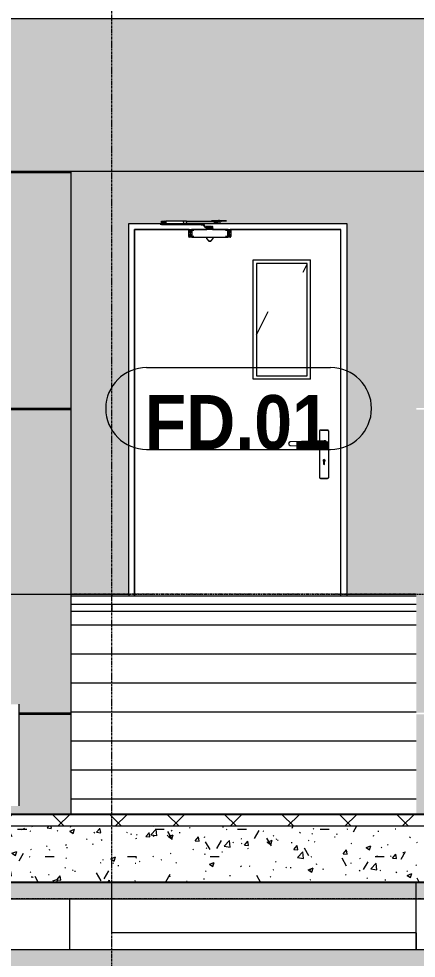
# Model space of a CAD drawing. Header units: millimetres. Extents: x -134153 to 99383, y -5233 to 35400.
# Drawn here: x 3609 to 5959, y 50 to 5600 of the extents above; entities that cross this region are included whole.
import ezdxf

# ---------------------------------------------------------------- set-up
doc = ezdxf.new("R2010")
doc.units = ezdxf.units.MM
for name, pattern in [('Centre', [31.75, 6.35, -4.7625, 15.875, -4.7625]), ('Dash 1_8_', [6.35, 3.175, -3.175]), ('Grid Line', [22.225, 12.7, -3.175, 3.175, -3.175])]:
    doc.linetypes.add(name, pattern=pattern)
for name, color, linetype, lineweight in [('0-2', 250, 'Continuous', 5), ('A-AREA', 32, 'Dash 1_8_', 9), ('A-DETL-GENF-2', 9, 'Continuous', 9), ('A-DETL-THIN', 151, 'Continuous', 9), ('A-DOOR', 31, 'Continuous', 9), ('A-DOOR-FRAM', 31, 'Continuous', 9), ('A-DOOR-IDEN', 31, 'Continuous', 9), ('A-FLOR', 192, 'Continuous', 9), ('A-FLOR-1', 7, 'Continuous', 9), ('A-FLOR-3', 192, 'Continuous', 25), ('A-FLOR-LEVL-2', 51, 'Centre', 9), ('A-FLOR-MCUT', 51, 'Continuous', 9), ('A-FLOR-PATT', 8, 'Continuous', 9), ('A-WALL', 113, 'Continuous', 9), ('A-WALL-PATT-2', 111, 'Continuous', 5), ('L-SITE-WALL-1', 7, 'Continuous', 9), ('S-COLS-1', 7, 'Continuous', 9), ('S-GRID-1', 1, 'Grid Line', 9), ('S-STRS', 31, 'Continuous', 9)]:
    doc.layers.add(name, color=color, linetype=linetype, lineweight=lineweight)
doc.styles.add('Arial_B_2', font='arialbd_0.ttf', dxfattribs={"width": 0.9, "height": 320})

# ---------------------------------------------------------------- blocks, each defined once
blk = doc.blocks.new('NCV_TKTC_KET CAU_rvt-2-TKCS_MẶT ĐỨNG HƯỚNG NAM')
at = {"layer": 'A-FLOR-1'}
blk.add_line((42412.6, 2100), (44452.6, 2100), dxfattribs=at)
at = {"layer": 'L-SITE-WALL-1'}
for p, q in [((42402.6, 400), (42402.6, 100)), ((44452.6, 100), (44452.6, 200))]:
    blk.add_line(p, q, dxfattribs=at)
at = {"layer": 'S-COLS-1'}
for p, q in [((42652.6, 2200), (42652.6, 2190)), ((42652.6, 2140), (42652.6, 2100)), ((42402.6, 400), (42402.6, 100)), ((44452.6, 200), (44452.6, 100))]:
    blk.add_line(p, q, dxfattribs=at)
blk = doc.blocks.new('FD_01 - FD_01-1200x2200mm-V318-TKCS_MẶT ĐỨNG HƯỚNG NAM')
at = {"layer": 'A-DOOR'}
h = blk.add_hatch(dxfattribs=at)
h.set_pattern_fill('FP_30', color=256, style=0, pattern_type=2)
h.set_pattern_definition([(63.435, (84482.24, 111.3), (-0.002, 1625.6), [567.96, -3066.99]), (63.435, (82856.64, 111.3), (-0.002, 1625.6), [567.96, -3066.99]), (63.435, (85260.4, 425.35), (-0.002, 1625.6), [567.96, -3066.99]), (63.435, (83634.8, 425.35), (-0.002, 1625.6), [567.96, -3066.99]), (63.435, (85142.64, 314.5), (-0.002, 1625.6), [567.96, -3066.99]), (63.435, (83517.04, 314.5), (-0.002, 1625.6), [567.96, -3066.99]), (63.435, (85022.6, 949.4), (-0.002, 1625.6), [276.055, -3358.896]), (63.435, (83397, 949.4), (-0.002, 1625.6), [276.055, -3358.896]), (63.435, (84944.06, 851.15), (-0.002, 1625.6), [567.96, -3066.99]), (63.435, (83318.46, 851.15), (-0.002, 1625.6), [567.96, -3066.99]), (63.435, (84957.9, 921.7), (-0.002, 1625.6), [567.96, -3066.99]), (63.435, (83332.3, 921.7), (-0.002, 1625.6), [567.96, -3066.99]), (63.435, (84302.1, 612.2), (-0.002, 1625.6), [567.96, -3066.99]), (63.435, (82676.5, 612.2), (-0.002, 1625.6), [567.96, -3066.99]), (63.435, (84315.9, 695.35), (-0.002, 1625.6), [567.96, -3066.99]), (63.435, (82690.3, 695.35), (-0.002, 1625.6), [567.96, -3066.99]), (63.435, (84319.65, 755.3), (-0.002, 1625.6), [567.96, -3066.99]), (63.435, (82694.05, 755.3), (-0.002, 1625.6), [567.96, -3066.99])])
h.paths.add_polyline_path([(43807.6, 3490), (43807.6, 4155), (43507.6, 4155), (43507.6, 3490)])
for p, q in [((42941.4, 4388), (42941.4, 4382)), ((42945.4, 4404), (42945.4, 4391)), ((42946, 4388), (42946, 4388)), ((42946, 4388), (43181.5, 4388)), ((42946, 4382), (42946, 4388)), ((42947, 4404), (42957.6, 4404)), ((42957.6, 4391), (42947, 4391)), ((42947.9, 4404), (42947.9, 4388)), ((42949.1, 4391), (42949.1, 4388)), ((42957.6, 4404), (42964.7, 4404)), ((42957.6, 4391), (42957.6, 4404)), ((42964.7, 4391), (42957.6, 4391)), ((42957.7, 4388), (42957.7, 4391.2)), ((42958.9, 4388), (42958.9, 4391)), ((42964.7, 4404), (42965.3, 4404)), ((42964.7, 4404), (42971.6, 4404)), ((42965.3, 4391), (42964.7, 4391)), ((42971.6, 4391), (42964.7, 4391)), ((42971.6, 4391), (42971.6, 4404)), ((42971.6, 4403.6), (42971.6, 4391.4)), ((42971.6, 4391.4), (42971.6, 4403.6)), ((43077.1, 4404.5), (42972.4, 4404.5)), ((42972.4, 4390.5), (43077.1, 4390.5)), ((43094.5, 4403.5), (43077.1, 4403.5)), ((43077.1, 4391.5), (43094.5, 4391.5)), ((43280.9, 4402.5), (43094.5, 4402.5)), ((43094.5, 4392.5), (43280.9, 4392.5)), ((43189.9, 4388), (43181.5, 4388)), ((43181.5, 4388), (43181.5, 4382)), ((43189.9, 4388), (43189.9, 4388)), ((43241.4, 4408.5), (43241.9, 4408.5)), ((43241.4, 4405.5), (43241.9, 4405.5)), ((43241.9, 4408.5), (43261.1, 4408.5)), ((43241.9, 4405.5), (43261.1, 4405.5)), ((43261.1, 4408.5), (43261.4, 4408.5)), ((43261.1, 4405.5), (43261.4, 4405.5)), ((43261.5, 4408.5), (43266.7, 4408.5)), ((43261.5, 4405.5), (43266.7, 4405.5)), ((43262.4, 4401.5), (43269.3, 4401.5)), ((43262.4, 4401.5), (43262.4, 4393.5)), ((43269.3, 4393.5), (43262.4, 4393.5)), ((43266.7, 4408.5), (43267.8, 4408.5)), ((43266.7, 4405.5), (43267.8, 4405.5)), ((43267.8, 4408.5), (43284.3, 4408.5)), ((43267.8, 4405.5), (43284.3, 4405.5)), ((43269.3, 4401.5), (43270.5, 4401.5)), ((43270.5, 4393.5), (43269.3, 4393.5)), ((43270.5, 4401.5), (43275.2, 4401.5)), ((43275.2, 4393.5), (43270.5, 4393.5)), ((43272.1, 4401.5), (43270.9, 4401.5)), ((43270.9, 4393.5), (43272.1, 4393.5)), ((43271.4, 4404.5), (43273.4, 4404.5)), ((43273.4, 4404.5), (43271.4, 4404.5)), ((43275.2, 4401.5), (43272.1, 4401.5)), ((43272.1, 4393.5), (43275.2, 4393.5)), ((43275.5, 4404.5), (43273.4, 4404.5)), ((43275.5, 4404.5), (43281.2, 4404.5)), ((43281.2, 4390.5), (43275.5, 4390.5)), ((43276.9, 4398.9), (43276.9, 4400.8)), ((43276.9, 4394.2), (43276.9, 4396)), ((43279.9, 4404.5), (43279.9, 4390.5)), ((43280.4, 4410.3), (43280.4, 4408.5)), ((43281, 4390.5), (43281.7, 4390.5)), ((43281.2, 4404.5), (43292.7, 4404.5)), ((43281.2, 4390.5), (43281.2, 4404.5)), ((43292.7, 4390.5), (43281.2, 4390.5)), ((43281.4, 4405.5), (43281.4, 4404.5)), ((43281.7, 4390.5), (43281.7, 4397.4)), ((43286.4, 4408.5), (43283.9, 4408.5)), ((43283.9, 4408.5), (43286.4, 4408.5)), ((43286.4, 4405.5), (43283.9, 4405.5)), ((43283.9, 4405.5), (43286.4, 4405.5)), ((43286.4, 4405.5), (43283.9, 4405.5)), ((43283.9, 4405.5), (43286.4, 4405.5)), ((43284.3, 4408.5), (43288.6, 4408.5)), ((43284.3, 4408.5), (43288.6, 4408.5)), ((43288.6, 4407.5), (43284.3, 4407.5)), ((43284.3, 4405.5), (43288.6, 4405.5)), ((43284.3, 4405.5), (43288.6, 4405.5)), ((43286.4, 4408.5), (43284.9, 4408.5)), ((43284.9, 4408.5), (43286.4, 4408.5)), ((43286.4, 4410.3), (43286.4, 4410.3)), ((43286.4, 4410.3), (43286.4, 4410.3)), ((43286.4, 4408.5), (43288.9, 4408.5)), ((43288.9, 4408.5), (43286.4, 4408.5)), ((43286.4, 4408.5), (43288, 4408.5)), ((43288, 4408.5), (43286.4, 4408.5)), ((43286.4, 4405.5), (43288.9, 4405.5)), ((43288.9, 4405.5), (43286.4, 4405.5)), ((43286.4, 4405.5), (43288.9, 4405.5)), ((43288.9, 4405.5), (43286.4, 4405.5)), ((43288.6, 4408.5), (43305.1, 4408.5)), ((43288.6, 4405.5), (43305.1, 4405.5)), ((43299.4, 4404.5), (43291.1, 4404.5)), ((43291.3, 4390.5), (43292.9, 4390.5)), ((43291.4, 4404.5), (43291.4, 4405.5)), ((43291.4, 4404.5), (43291.4, 4404.5)), ((43292.7, 4404.5), (43291.7, 4404.5)), ((43292.4, 4408.5), (43292.4, 4410.3)), ((43292.9, 4390.5), (43292.7, 4390.5)), ((43292.9, 4390.5), (43292.9, 4404.5)), ((43299.4, 4404.5), (43301.4, 4404.5)), ((43301.4, 4404.5), (43299.4, 4404.5)), ((43305.1, 4408.5), (43306.2, 4408.5)), ((43305.1, 4405.5), (43306.2, 4405.5)), ((43306.2, 4408.5), (43311.4, 4408.5)), ((43306.2, 4405.5), (43311.4, 4405.5)), ((43311.5, 4408.5), (43311.8, 4408.5)), ((43311.5, 4405.5), (43311.8, 4405.5)), ((43311.8, 4408.5), (43331, 4408.5)), ((43311.8, 4405.5), (43331, 4405.5)), ((43331, 4408.5), (43331.4, 4408.5)), ((43331, 4405.5), (43331.4, 4405.5)), ((42787.6, 4355), (42787.6, 2190)), ((43110.8, 4355), (42787.6, 4355)), ((43181.5, 4382), (42946, 4382)), ((42946, 4382), (42946, 4382)), ((43107.8, 4313), (43107.8, 4352)), ((43110.8, 4355), (43123.1, 4355)), ((43214.9, 4355), (43123.1, 4355)), ((43123.1, 4355), (43125, 4355)), ((43125.5, 4355), (43125.8, 4355)), ((43337.8, 4355), (43125.8, 4355)), ((43125.8, 4355), (43125.8, 4354.7)), ((43125.8, 4354.7), (43125.8, 4346.1)), ((43137.8, 4349), (43125.8, 4349)), ((43125.8, 4346.1), (43125.8, 4344.3)), ((43125.8, 4344.3), (43125.8, 4320.7)), ((43181.5, 4382), (43189.9, 4382)), ((43194.8, 4379.4), (43200.6, 4371.1)), ((43205.5, 4374.6), (43199.7, 4382.9)), ((43240.8, 4372), (43210.4, 4372)), ((43210.4, 4366), (43240.8, 4366)), ((43212.3, 4362), (43212.3, 4355)), ((43212.9, 4362), (43212.3, 4362)), ((43212.3, 4362), (43250.7, 4362)), ((43250.7, 4355), (43212.3, 4355)), ((43212.3, 4355), (43212.9, 4355)), ((43214.9, 4362), (43212.9, 4362)), ((43212.9, 4355), (43214.9, 4355)), ((43221.8, 4374), (43224.5, 4374)), ((43221.8, 4374), (43221.8, 4372)), ((43221.8, 4366), (43221.8, 4364)), ((43223.1, 4364), (43221.8, 4364)), ((43222.8, 4364), (43222.8, 4362)), ((43223.1, 4364), (43222.8, 4364)), ((43222.8, 4364), (43223.1, 4364)), ((43229.5, 4364), (43223.1, 4364)), ((43223.1, 4364), (43225.5, 4364)), ((43224.5, 4364), (43223.1, 4364)), ((43224.5, 4374), (43234.5, 4374)), ((43224.5, 4372), (43224.5, 4374)), ((43224.5, 4364), (43224.5, 4366)), ((43229.5, 4364), (43224.5, 4364)), ((43225.5, 4364), (43234.2, 4364)), ((43238.2, 4364), (43229.5, 4364)), ((43234.5, 4364), (43229.5, 4364)), ((43234.2, 4364), (43238.2, 4364)), ((43234.5, 4374), (43241.9, 4374)), ((43234.5, 4372), (43234.5, 4374)), ((43234.5, 4364), (43234.5, 4366)), ((43238.2, 4364), (43234.5, 4364)), ((43241.9, 4364), (43238.2, 4364)), ((43240.5, 4364), (43239.6, 4364)), ((43239.6, 4364), (43240.5, 4364)), ((43240.5, 4364), (43240.8, 4364)), ((43240.8, 4364), (43240.5, 4364)), ((43240.8, 4366), (43240.8, 4372)), ((43240.8, 4372), (43249.3, 4372)), ((43249.3, 4366), (43240.8, 4366)), ((43240.8, 4362), (43240.8, 4364)), ((43241.9, 4372), (43241.9, 4374)), ((43241.9, 4364), (43241.9, 4366)), ((43249.3, 4372), (43247.1, 4372)), ((43247.1, 4366), (43249.3, 4366)), ((43251.4, 4362), (43248.8, 4362)), ((43340.6, 4355), (43248.8, 4355)), ((43248.8, 4355), (43251.4, 4355)), ((43249.3, 4366), (43249.3, 4372)), ((43250.7, 4362), (43251.4, 4362)), ((43251.4, 4355), (43250.7, 4355)), ((43251.4, 4355), (43251.4, 4362)), ((43337.8, 4349), (43325.8, 4349)), ((43337.8, 4355), (43338.2, 4355)), ((43337.8, 4354.7), (43337.8, 4355)), ((43337.8, 4346.1), (43337.8, 4354.7)), ((43337.8, 4344.3), (43337.8, 4346.1)), ((43337.8, 4320.7), (43337.8, 4344.3)), ((43338.6, 4355), (43340.6, 4355)), ((43340.6, 4355), (43352.8, 4355)), ((44007.6, 4355), (43352.8, 4355)), ((43355.8, 4352), (43355.8, 4313)), ((44007.6, 2190), (44007.6, 4355)), ((43123.1, 4310), (43110.8, 4310)), ((43125, 4310), (43123.1, 4310)), ((43125.8, 4310), (43125.5, 4310)), ((43125.8, 4320.7), (43125.8, 4318.9)), ((43125.8, 4318.9), (43125.8, 4310.3)), ((43125.8, 4316), (43137.8, 4316)), ((43125.8, 4310.3), (43125.8, 4310)), ((43125.8, 4310), (43337.8, 4310)), ((43212.3, 4310), (43212.3, 4302.4)), ((43212.6, 4301.7), (43225.6, 4286.3)), ((43213, 4310), (43231.8, 4310)), ((43231.8, 4310), (43250.7, 4310)), ((43231.8, 4286), (43231.8, 4286)), ((43231.8, 4286), (43231.8, 4286)), ((43238.1, 4286.3), (43251.1, 4301.7)), ((43251.3, 4302.4), (43251.3, 4310)), ((43325.8, 4316), (43337.8, 4316)), ((43337.8, 4318.9), (43337.8, 4320.7)), ((43337.8, 4310.3), (43337.8, 4318.9)), ((43337.8, 4310), (43337.8, 4310.3)), ((43338.2, 4310), (43337.8, 4310)), ((43340.6, 4310), (43338.6, 4310)), ((43352.8, 4310), (43340.6, 4310)), ((43487.6, 3470), (43487.6, 4175)), ((43487.6, 4175), (43827.6, 4175)), ((43827.6, 3470), (43827.6, 4175)), ((43507.6, 4155), (43507.6, 3490)), ((43807.6, 4155), (43507.6, 4155)), ((43807.6, 3490), (43807.6, 4155)), ((43827.6, 3470), (43487.6, 3470)), ((43507.6, 3490), (43807.6, 3490)), ((43927.6, 3170), (43887.6, 3170)), ((43887.6, 3170), (43927.6, 3170)), ((43880.1, 3162.5), (43880.1, 3106.5)), ((43935.1, 2892.5), (43935.1, 3162.5)), ((43907.6, 3107.5), (43707.3, 3100)), ((43707.3, 3080), (43907.6, 3072.5)), ((43880.1, 3073.5), (43880.1, 2892.5)), ((43904.1, 2985.1), (43904.1, 2971.2)), ((43906.9, 2987), (43906.9, 2993)), ((43908.3, 2993), (43908.3, 2987)), ((43911.1, 2971.2), (43911.1, 2985.1)), ((43887.7, 2885), (43927.6, 2885)), ((43927.6, 2885), (43887.7, 2885))]:
    blk.add_line(p, q, dxfattribs=at)
at = {"layer": 'A-DOOR', "flags": 128}
for points in [[(43259.1, 4397.5), (43259.2, 4398.3), (43259.5, 4399), (43260, 4399.7), (43260.6, 4400.4), (43261.4, 4401), (43262.4, 4401.5)], [(43262.4, 4393.5), (43261.4, 4394), (43260.6, 4394.6), (43260, 4395.3), (43259.5, 4396), (43259.2, 4396.7), (43259.1, 4397.5)], [(43262.3, 4399.7), (43262, 4399), (43261.8, 4398.3), (43261.7, 4397.5)], [(43261.7, 4397.5), (43261.8, 4396.7), (43262, 4396), (43262.3, 4395.3)], [(43110.8, 4355), (43110.2, 4354.9), (43109.5, 4354.7), (43109, 4354.3), (43108.5, 4353.9), (43108.1, 4353.3), (43107.9, 4352.7), (43107.8, 4352)], [(43355.8, 4352), (43355.8, 4352.7), (43355.5, 4353.3), (43355.2, 4353.9), (43354.7, 4354.3), (43354.1, 4354.7), (43353.5, 4354.9), (43352.8, 4355)], [(43107.8, 4313), (43107.9, 4312.3), (43108.1, 4311.7), (43108.5, 4311.1), (43109, 4310.7), (43109.5, 4310.3), (43110.2, 4310.1), (43110.8, 4310)], [(43212.6, 4301.7), (43212.6, 4301.7), (43212.5, 4301.8), (43212.5, 4301.8), (43212.5, 4301.8), (43212.5, 4301.9), (43212.4, 4301.9), (43212.4, 4302), (43212.4, 4302), (43212.4, 4302), (43212.4, 4302.1), (43212.4, 4302.1), (43212.4, 4302.2), (43212.3, 4302.2), (43212.3, 4302.3), (43212.3, 4302.3), (43212.3, 4302.3), (43212.3, 4302.4), (43212.3, 4302.4)], [(43226.3, 4286), (43226.2, 4286), (43226.2, 4286), (43226.1, 4286), (43226.1, 4286), (43226.1, 4286), (43226, 4286), (43226, 4286), (43226, 4286), (43225.9, 4286.1), (43225.9, 4286.1), (43225.9, 4286.1), (43225.8, 4286.1), (43225.8, 4286.1), (43225.8, 4286.1), (43225.7, 4286.2), (43225.7, 4286.2), (43225.7, 4286.2), (43225.6, 4286.2), (43225.6, 4286.3), (43225.6, 4286.3), (43225.6, 4286.3), (43225.6, 4286.3)], [(43231.8, 4286), (43231.6, 4286), (43231.4, 4286), (43231.2, 4286), (43230.9, 4286), (43230.7, 4286), (43230.5, 4286), (43230.3, 4286), (43230.1, 4286), (43229.9, 4286), (43229.7, 4286), (43229.5, 4286), (43229.3, 4286), (43229.1, 4286), (43228.9, 4286), (43228.7, 4286), (43228.5, 4286), (43228.3, 4286), (43228.2, 4286), (43228, 4286), (43227.8, 4286), (43227.7, 4286), (43227.5, 4286), (43227.4, 4286), (43227.3, 4286), (43227.1, 4286), (43227, 4286), (43226.9, 4286), (43226.8, 4286), (43226.7, 4286), (43226.6, 4286), (43226.6, 4286), (43226.5, 4286), (43226.4, 4286), (43226.4, 4286), (43226.3, 4286), (43226.3, 4286), (43226.3, 4286), (43226.3, 4286), (43226.3, 4286)], [(43226.3, 4286), (43226.3, 4286), (43226.3, 4286), (43226.3, 4286), (43226.3, 4286), (43226.4, 4286), (43226.4, 4286), (43226.5, 4286), (43226.5, 4286), (43226.6, 4286), (43226.7, 4286), (43226.8, 4286), (43226.9, 4286), (43227, 4286), (43227.1, 4286), (43227.2, 4286), (43227.4, 4286), (43227.5, 4286), (43227.6, 4286), (43227.8, 4286), (43227.9, 4286), (43228.1, 4286), (43228.3, 4286), (43228.4, 4286), (43228.6, 4286), (43228.8, 4286), (43229, 4286), (43229.2, 4286), (43229.4, 4286), (43229.6, 4286), (43229.8, 4286), (43230, 4286), (43230.2, 4286), (43230.4, 4286), (43230.7, 4286), (43230.9, 4286), (43231.1, 4286), (43231.3, 4286), (43231.5, 4286), (43231.8, 4286), (43231.8, 4286)], [(43231.8, 4286), (43232, 4286), (43232.3, 4286), (43232.5, 4286), (43232.7, 4286), (43232.9, 4286), (43233.2, 4286), (43233.4, 4286), (43233.6, 4286), (43233.8, 4286), (43234, 4286), (43234.2, 4286), (43234.4, 4286), (43234.6, 4286), (43234.8, 4286), (43235, 4286), (43235.2, 4286), (43235.3, 4286), (43235.5, 4286), (43235.7, 4286), (43235.8, 4286), (43236, 4286), (43236.1, 4286), (43236.3, 4286), (43236.4, 4286), (43236.5, 4286), (43236.6, 4286), (43236.7, 4286), (43236.8, 4286), (43236.9, 4286), (43237, 4286), (43237.1, 4286), (43237.2, 4286), (43237.2, 4286), (43237.3, 4286), (43237.3, 4286), (43237.4, 4286), (43237.4, 4286), (43237.4, 4286), (43237.4, 4286)], [(43237.4, 4286), (43237.4, 4286), (43237.4, 4286), (43237.4, 4286), (43237.3, 4286), (43237.3, 4286), (43237.2, 4286), (43237.2, 4286), (43237.1, 4286), (43237, 4286), (43237, 4286), (43236.9, 4286), (43236.8, 4286), (43236.7, 4286), (43236.5, 4286), (43236.4, 4286), (43236.3, 4286), (43236.2, 4286), (43236, 4286), (43235.9, 4286), (43235.7, 4286), (43235.5, 4286), (43235.4, 4286), (43235.2, 4286), (43235, 4286), (43234.8, 4286), (43234.6, 4286), (43234.5, 4286), (43234.3, 4286), (43234.1, 4286), (43233.8, 4286), (43233.6, 4286), (43233.4, 4286), (43233.2, 4286), (43233, 4286), (43232.8, 4286), (43232.6, 4286), (43232.3, 4286), (43232.1, 4286), (43231.9, 4286), (43231.8, 4286)], [(43238.1, 4286.3), (43238.1, 4286.3), (43238.1, 4286.3), (43238, 4286.2), (43238, 4286.2), (43238, 4286.2), (43237.9, 4286.2), (43237.9, 4286.2), (43237.9, 4286.1), (43237.8, 4286.1), (43237.8, 4286.1), (43237.8, 4286.1), (43237.7, 4286.1), (43237.7, 4286.1), (43237.7, 4286), (43237.6, 4286), (43237.6, 4286), (43237.6, 4286), (43237.5, 4286), (43237.5, 4286), (43237.5, 4286), (43237.4, 4286), (43237.4, 4286)], [(43251.3, 4302.4), (43251.3, 4302.4), (43251.3, 4302.3), (43251.3, 4302.3), (43251.3, 4302.2), (43251.3, 4302.2), (43251.3, 4302.1), (43251.3, 4302.1), (43251.3, 4302.1), (43251.3, 4302), (43251.2, 4302), (43251.2, 4301.9), (43251.2, 4301.9), (43251.2, 4301.9), (43251.2, 4301.8), (43251.1, 4301.8), (43251.1, 4301.7), (43251.1, 4301.7), (43251.1, 4301.7)], [(43352.8, 4310), (43353.5, 4310.1), (43354.1, 4310.3), (43354.7, 4310.7), (43355.2, 4311.1), (43355.5, 4311.7), (43355.8, 4312.3), (43355.8, 4313)], [(43887.6, 3170), (43887.3, 3170), (43887, 3170), (43886.7, 3169.9), (43886.4, 3169.9), (43886.1, 3169.9), (43885.9, 3169.8), (43885.6, 3169.7), (43885.3, 3169.6), (43885, 3169.5), (43884.7, 3169.4), (43884.4, 3169.3), (43884.2, 3169.2), (43883.9, 3169), (43883.7, 3168.9), (43883.4, 3168.7), (43883.2, 3168.5), (43882.9, 3168.3), (43882.7, 3168.1), (43882.5, 3167.9), (43882.3, 3167.7), (43882.1, 3167.5), (43881.9, 3167.3), (43881.7, 3167), (43881.5, 3166.8), (43881.3, 3166.6), (43881.2, 3166.3), (43881, 3166), (43880.9, 3165.8), (43880.8, 3165.5), (43880.6, 3165.2), (43880.5, 3164.9), (43880.5, 3164.7), (43880.4, 3164.4), (43880.3, 3164.1), (43880.2, 3163.8), (43880.2, 3163.5), (43880.2, 3163.2), (43880.1, 3162.9), (43880.1, 3162.6), (43880.1, 3162.5)], [(43935.1, 3162.5), (43935.1, 3162.8), (43935.1, 3163.1), (43935.1, 3163.4), (43935, 3163.7), (43935, 3164), (43934.9, 3164.3), (43934.8, 3164.6), (43934.8, 3164.9), (43934.7, 3165.1), (43934.5, 3165.4), (43934.4, 3165.7), (43934.3, 3166), (43934.1, 3166.2), (43934, 3166.5), (43933.8, 3166.7), (43933.7, 3167), (43933.5, 3167.2), (43933.3, 3167.4), (43933.1, 3167.7), (43932.9, 3167.9), (43932.6, 3168.1), (43932.4, 3168.3), (43932.2, 3168.5), (43931.9, 3168.6), (43931.7, 3168.8), (43931.4, 3169), (43931.2, 3169.1), (43930.9, 3169.3), (43930.6, 3169.4), (43930.4, 3169.5), (43930.1, 3169.6), (43929.8, 3169.7), (43929.5, 3169.8), (43929.2, 3169.8), (43928.9, 3169.9), (43928.6, 3169.9), (43928.3, 3170), (43928, 3170), (43927.7, 3170), (43927.6, 3170)], [(43880.1, 2892.5), (43880.1, 2892.2), (43880.2, 2891.9), (43880.2, 2891.6), (43880.2, 2891.3), (43880.3, 2891), (43880.4, 2890.7), (43880.4, 2890.4), (43880.5, 2890.2), (43880.6, 2889.9), (43880.7, 2889.6), (43880.9, 2889.3), (43881, 2889), (43881.1, 2888.8), (43881.3, 2888.5), (43881.4, 2888.3), (43881.6, 2888), (43881.8, 2887.8), (43882, 2887.6), (43882.2, 2887.3), (43882.4, 2887.1), (43882.6, 2886.9), (43882.9, 2886.7), (43883.1, 2886.5), (43883.3, 2886.4), (43883.6, 2886.2), (43883.8, 2886), (43884.1, 2885.9), (43884.4, 2885.8), (43884.7, 2885.6), (43884.9, 2885.5), (43885.2, 2885.4), (43885.5, 2885.3), (43885.8, 2885.2), (43886.1, 2885.2), (43886.4, 2885.1), (43886.7, 2885.1), (43887, 2885), (43887.3, 2885), (43887.6, 2885), (43887.7, 2885)], [(43927.6, 2885), (43927.9, 2885), (43928.2, 2885), (43928.5, 2885.1), (43928.8, 2885.1), (43929.1, 2885.1), (43929.4, 2885.2), (43929.7, 2885.3), (43930, 2885.4), (43930.3, 2885.5), (43930.6, 2885.6), (43930.8, 2885.7), (43931.1, 2885.8), (43931.4, 2886), (43931.6, 2886.1), (43931.9, 2886.3), (43932.1, 2886.5), (43932.4, 2886.7), (43932.6, 2886.9), (43932.8, 2887.1), (43933, 2887.3), (43933.2, 2887.5), (43933.4, 2887.7), (43933.6, 2888), (43933.8, 2888.2), (43933.9, 2888.4), (43934.1, 2888.7), (43934.3, 2889), (43934.4, 2889.2), (43934.5, 2889.5), (43934.6, 2889.8), (43934.7, 2890.1), (43934.8, 2890.3), (43934.9, 2890.6), (43935, 2890.9), (43935, 2891.2), (43935.1, 2891.5), (43935.1, 2891.8), (43935.1, 2892.1), (43935.1, 2892.4), (43935.1, 2892.5)]]:
    blk.add_lwpolyline(points, dxfattribs=at)
at = {"layer": 'A-DOOR'}
for centre, radius, start, end in [((43116.8, 4342), 3.5, 0, 180), ((43116.8, 4342), 3.5, 180, 0), ((43346.8, 4342), 3.5, 0, 180), ((43346.8, 4342), 3.5, 180, 0), ((43116.8, 4323), 3.5, 0, 180), ((43116.8, 4323), 3.5, 180, 0), ((43346.8, 4323), 3.5, 0, 180), ((43346.8, 4323), 3.5, 180, 0), ((43887.6, 3162.5), 7.5, 150, 180), ((43887.6, 3162.5), 7.5, 90, 120), ((43927.6, 3162.5), 7.5, 60, 90), ((43927.6, 3162.5), 7.5, 0, 30), ((43707.6, 3090), 10, 92.1456, 180), ((43707.6, 3090), 10, 180, 267.8544), ((43907.6, 3090), 17.5, 0, 90), ((43907.6, 3090), 17.5, 270, 0), ((43907.6, 2990), 6, 305.6853, 234.3147), ((43907.6, 2971.2), 3.5, 180, 0), ((43907.6, 2993), 0.7, 0, 180), ((43907.6, 2993), 0.7, 0, 180), ((43907.6, 2987), 0.7, 180, 0), ((43907.6, 2987), 0.7, 180, 0), ((43887.7, 2892.5), 7.52, 180, 210), ((43887.7, 2892.5), 7.52, 240, 270), ((43927.6, 2892.5), 7.5, 270, 300), ((43927.6, 2892.5), 7.5, 330, 0)]:
    blk.add_arc(centre, radius, start, end, dxfattribs=at)
for centre, major_axis, ratio, start_param, end_param in [((42963.5, 4397.5), (0, 2.5), 0.965835, 4.712389, 7.853982), ((42963.5, 4397.5), (0, 2.5), 0.965835, 1.570796, 4.712389), ((42964, 4397.5), (0, 2.5), 0.965835, 0.523599, 1.570796), ((42964, 4397.5), (0, 2.5), 0.965835, 1.570796, 2.617994), ((42964.1, 4397.5), (0, 2.5), 0.965835, 0.523599, 1.570796), ((42964.1, 4397.5), (0, 2.5), 0.965835, 1.570796, 2.617994), ((42965.9, 4397.5), (0, 2.5), 0.965835, 5.497787, 7.853982), ((42965.8, 4397.5), (0, 2.5), 0.965835, 5.497787, 7.853982), ((42964, 4397.5), (0, 2.5), 0.965835, 4.712389, 6.544985), ((42964.1, 4397.5), (0, 2.5), 0.965835, 4.712389, 6.544985), ((42965.9, 4397.5), (0, 2.5), 0.965835, 1.570796, 3.926991), ((42964, 4397.5), (0, 2.5), 0.965835, 2.879793, 4.712389), ((42965.8, 4397.5), (0, 2.5), 0.965835, 1.570796, 3.926991), ((42964.1, 4397.5), (0, 2.5), 0.965835, 2.879793, 4.712389), ((42966.4, 4397.5), (0, 2.5), 0.965835, 0.523599, 1.570796), ((42966.4, 4397.5), (0, 2.5), 0.965835, 1.570796, 2.617994), ((42962.9, 4397.5), (0, 6.79), 0.965835, 4.712389, 5.992125), ((42962.9, 4397.5), (0, 6.79), 0.965835, 3.432653, 4.712389), ((42963.4, 4397.5), (0, 6.79), 0.965835, 4.712389, 5.992125), ((42963.4, 4397.5), (0, 6.79), 0.965835, 3.432653, 4.712389), ((42966.4, 4397.5), (0, 2.5), 0.965835, 5.759587, 6.544985), ((42966.4, 4397.5), (0, 2.5), 0.965835, 2.879793, 3.665191), ((42972.4, 4397.5), (0, 7), 0.259156, 0, 0.50718), ((42972.4, 4397.5), (0, 7), 0.259156, 2.634413, 3.141593), ((43077.1, 4397.5), (0, 7), 0.259156, 5.497787, 7.853982), ((43077.1, 4397.5), (0, 7), 0.259156, 1.570796, 3.926991), ((43077.1, 4397.5), (0, 6), 0.259156, 5.759587, 7.853982), ((43077.1, 4397.5), (0, 6), 0.259156, 1.570796, 3.665191), ((43094.5, 4397.5), (0, 6), 0.259156, 5.759587, 7.853982), ((43094.5, 4397.5), (0, 6), 0.259156, 1.570796, 3.665191), ((43094.5, 4397.5), (0, 5), 0.259156, 0, 1.570796), ((43094.5, 4397.5), (0, 5), 0.259156, 1.570796, 3.141593), ((43189.9, 4376), (0, 12), 1, 5.323254, 6.283185), ((43275.5, 4397.5), (0, 7), 0.965835, 0, 1.570796), ((43275.5, 4397.5), (0, 7), 0.965835, 1.570796, 3.141593), ((43276.1, 4397.5), (0, 7), 0.965835, 0.261799, 1.570796), ((43276.1, 4397.5), (0, 7), 0.965835, 1.570796, 2.879793), ((43273.3, 4397.5), (0, 2.5), 0.965835, 4.712389, 7.853982), ((43273.3, 4397.5), (0, 2.5), 0.965835, 1.570796, 4.712389), ((43277.6, 4397.5), (0, 7), 0.965835, 0.523599, 1.308997), ((43277.6, 4397.5), (0, 7), 0.965835, 1.832596, 2.617994), ((43278.1, 4397.5), (0, 7), 0.965835, 0.523599, 1.570796), ((43273.8, 4397.5), (0, 2.5), 0.965835, 5.759587, 7.853982), ((43273.8, 4397.5), (0, 2.5), 0.965835, 5.759587, 7.853982), ((43278.1, 4397.5), (0, 7), 0.965835, 1.570796, 2.617994), ((43273.8, 4397.5), (0, 2.5), 0.965835, 1.570796, 3.665191), ((43273.8, 4397.5), (0, 2.5), 0.965835, 1.570796, 3.665191), ((43275.4, 4397.5), (0, 2.5), 0.965835, 0.261799, 1.570796), ((43275.4, 4397.5), (0, 2.5), 0.965835, 0.261799, 1.570796), ((43275.4, 4397.5), (0, 2.5), 0.965835, 1.570796, 2.879793), ((43275.4, 4397.5), (0, 2.5), 0.965835, 1.570796, 2.879793), ((43275.9, 4397.5), (0, 2.5), 0.965835, 0.523599, 1.570796), ((43275.9, 4397.5), (0, 2.5), 0.965835, 1.570796, 2.617994), ((43273.8, 4397.5), (0, 2.5), 0.965835, 5.235988, 5.497787), ((43273.8, 4397.5), (0, 2.5), 0.965835, 5.235988, 5.497787), ((43273.8, 4397.5), (0, 2.5), 0.965835, 3.926991, 4.18879), ((43273.8, 4397.5), (0, 2.5), 0.965835, 3.926991, 4.18879), ((43275.4, 4397.5), (0, 2.5), 0.965835, 5.759587, 6.021386), ((43275.4, 4397.5), (0, 2.5), 0.965835, 5.759587, 6.021386), ((43275.4, 4397.5), (0, 2.5), 0.965835, 3.403392, 3.665191), ((43275.4, 4397.5), (0, 2.5), 0.965835, 3.403392, 3.665191), ((43277.7, 4397.5), (0, 5), 0.259156, 1.110588, 1.340692), ((43277.7, 4397.5), (0, 5), 0.259156, 1.8009, 2.031004), ((43275.9, 4397.5), (0, 2.5), 0.965835, 5.759587, 6.021386), ((43275.9, 4397.5), (0, 2.5), 0.965835, 3.403392, 3.665191), ((43280.9, 4397.5), (0, 5), 0.259156, 3.403392, 3.926991), ((43189.9, 4376), (0, 6), 1, 5.323254, 6.283185), ((43210.4, 4378), (0, 12), 1, 2.181662, 3.141593), ((43210.4, 4378), (0, 6), 1, 2.181662, 3.141593)]:
    blk.add_ellipse(centre, major_axis=major_axis, ratio=ratio, start_param=start_param, end_param=end_param, dxfattribs=at)
for points, knots in [([(42971.6, 4403.6), (42971.6, 4403.5), (42971.6, 4403.2), (42971.6, 4402.8), (42971.7, 4402.5), (42971.8, 4402.3), (42971.8, 4402), (42971.9, 4401.8), (42971.9, 4401.7), (42972, 4401.5), (42972, 4401.3), (42972.1, 4401.1), (42972.2, 4400.8), (42972.2, 4400.6), (42972.3, 4400.4), (42972.3, 4400.3), (42972.4, 4400), (42972.4, 4399.8), (42972.5, 4399.4), (42972.6, 4399), (42972.6, 4398.7), (42972.6, 4398.2), (42972.7, 4397.8), (42972.7, 4397.5)], [0, 0, 0, 0, 0.1, 0.2, 0.25, 0.3, 0.35, 0.375, 0.4, 0.425, 0.45, 0.5, 0.55, 0.575, 0.6, 0.625, 0.65, 0.7, 0.75, 0.8, 0.85, 0.9, 1, 1, 1, 1]), ([(42972.7, 4397.5), (42972.7, 4397.2), (42972.6, 4396.8), (42972.6, 4396.3), (42972.6, 4396), (42972.5, 4395.6), (42972.4, 4395.2), (42972.4, 4395), (42972.3, 4394.7), (42972.3, 4394.6), (42972.2, 4394.4), (42972.2, 4394.2), (42972.1, 4393.9), (42972, 4393.7), (42972, 4393.5), (42971.9, 4393.3), (42971.9, 4393.2), (42971.8, 4393), (42971.8, 4392.7), (42971.7, 4392.5), (42971.6, 4392.2), (42971.6, 4391.8), (42971.6, 4391.5), (42971.6, 4391.4)], [0, 0, 0, 0, 0.1, 0.15, 0.2, 0.25, 0.3, 0.35, 0.375, 0.4, 0.425, 0.45, 0.5, 0.55, 0.575, 0.6, 0.625, 0.65, 0.7, 0.75, 0.8, 0.9, 1, 1, 1, 1]), ([(43110.5, 4342), (43110.5, 4343.2), (43111, 4345), (43112.5, 4346.9), (43113.9, 4347.9), (43115.6, 4348.5), (43117.4, 4348.7), (43119.2, 4348.4), (43120.8, 4347.6), (43122.2, 4346.4), (43122.8, 4345.4), (43123.1, 4344.9)], [0, 0, 0, 0, 0.2, 0.3, 0.4, 0.5, 0.6, 0.7, 0.8, 0.9, 1, 1, 1, 1]), ([(43123.1, 4339.1), (43122.6, 4338), (43121.4, 4336.7), (43119.2, 4335.6), (43117.4, 4335.3), (43115.6, 4335.5), (43113.9, 4336.1), (43112.5, 4337.1), (43111.3, 4338.5), (43110.6, 4340.2), (43110.5, 4341.4), (43110.5, 4342)], [0, 0, 0, 0, 0.2, 0.3, 0.4, 0.5, 0.6, 0.7, 0.8, 0.9, 1, 1, 1, 1]), ([(43110.5, 4323), (43110.5, 4324.2), (43111, 4326), (43112.5, 4327.9), (43113.9, 4328.9), (43115.6, 4329.5), (43117.4, 4329.7), (43119.2, 4329.4), (43120.8, 4328.6), (43122.2, 4327.4), (43122.8, 4326.4), (43123.1, 4325.9)], [0, 0, 0, 0, 0.2, 0.3, 0.4, 0.5, 0.6, 0.7, 0.8, 0.9, 1, 1, 1, 1]), ([(43340.6, 4344.9), (43341.1, 4346), (43342.3, 4347.3), (43344.5, 4348.4), (43346.2, 4348.7), (43348, 4348.5), (43349.7, 4347.9), (43351.2, 4346.9), (43352.3, 4345.5), (43353, 4343.8), (43353.2, 4342.6), (43353.2, 4342)], [0, 0, 0, 0, 0.2, 0.3, 0.4, 0.5, 0.6, 0.7, 0.8, 0.9, 1, 1, 1, 1]), ([(43353.2, 4342), (43353.2, 4340.8), (43352.7, 4339), (43351.2, 4337.1), (43349.7, 4336.1), (43348, 4335.5), (43346.2, 4335.3), (43344.5, 4335.6), (43342.8, 4336.4), (43341.5, 4337.6), (43340.8, 4338.6), (43340.6, 4339.1)], [0, 0, 0, 0, 0.2, 0.3, 0.4, 0.5, 0.6, 0.7, 0.8, 0.9, 1, 1, 1, 1]), ([(43340.6, 4325.9), (43341.1, 4327), (43342.3, 4328.3), (43344.5, 4329.4), (43346.2, 4329.7), (43348, 4329.5), (43349.7, 4328.9), (43351.2, 4327.9), (43352.3, 4326.5), (43353, 4324.8), (43353.2, 4323.6), (43353.2, 4323)], [0, 0, 0, 0, 0.2, 0.3, 0.4, 0.5, 0.6, 0.7, 0.8, 0.9, 1, 1, 1, 1]), ([(43123.1, 4320.1), (43122.6, 4319), (43121.4, 4317.7), (43119.2, 4316.6), (43117.4, 4316.3), (43115.6, 4316.5), (43113.9, 4317.1), (43112.5, 4318.1), (43111.3, 4319.5), (43110.6, 4321.2), (43110.5, 4322.4), (43110.5, 4323)], [0, 0, 0, 0, 0.2, 0.3, 0.4, 0.5, 0.6, 0.7, 0.8, 0.9, 1, 1, 1, 1]), ([(43353.2, 4323), (43353.2, 4321.8), (43352.7, 4320), (43351.2, 4318.1), (43349.7, 4317.1), (43348, 4316.5), (43346.2, 4316.3), (43344.5, 4316.6), (43342.8, 4317.4), (43341.5, 4318.6), (43340.8, 4319.6), (43340.6, 4320.1)], [0, 0, 0, 0, 0.2, 0.3, 0.4, 0.5, 0.6, 0.7, 0.8, 0.9, 1, 1, 1, 1])]:
    blk.add_open_spline(points, degree=3, knots=knots, dxfattribs=at)
for points in [[(43123.1, 4344.9), (43123.3, 4344.4), (43123.7, 4343.5), (43123.8, 4342.5), (43123.8, 4342)], [(43123.8, 4342), (43123.8, 4341.5), (43123.7, 4340.5), (43123.3, 4339.6), (43123.1, 4339.1)], [(43339.9, 4342), (43339.9, 4342.5), (43340, 4343.5), (43340.3, 4344.4), (43340.6, 4344.9)], [(43340.6, 4339.1), (43340.3, 4339.6), (43340, 4340.5), (43339.9, 4341.5), (43339.9, 4342)], [(43123.1, 4325.9), (43123.3, 4325.4), (43123.7, 4324.5), (43123.8, 4323.5), (43123.8, 4323)], [(43123.8, 4323), (43123.8, 4322.5), (43123.7, 4321.5), (43123.3, 4320.6), (43123.1, 4320.1)], [(43339.9, 4323), (43339.9, 4323.5), (43340, 4324.5), (43340.3, 4325.4), (43340.6, 4325.9)], [(43340.6, 4320.1), (43340.3, 4320.6), (43340, 4321.5), (43339.9, 4322.5), (43339.9, 4323)]]:
    blk.add_open_spline(points, degree=3, dxfattribs=at)
at = {"layer": 'A-DOOR-FRAM'}
for p, q in [((42787.6, 2190), (42787.6, 4355)), ((42787.6, 4355), (43110.8, 4355)), ((43123.1, 4355), (43214.9, 4355)), ((43248.8, 4355), (43340.6, 4355)), ((43352.8, 4355), (44007.6, 4355)), ((44007.6, 2190), (44007.6, 4355)), ((42752.6, 2200), (42752.6, 2190)), ((44042.6, 2200), (44042.6, 2190))]:
    blk.add_line(p, q, dxfattribs=at)
blk = doc.blocks.new('STN_Door Tag - STN_Door Tag-1788670-TKCS_MẶT ĐỨNG HƯỚNG NAM')
at = {"layer": 'A-DOOR-IDEN'}
for p, q in [((50538.4, 10689.1), (51626.5, 10689.1)), ((50538.4, 10206.1), (51626.5, 10206.1))]:
    blk.add_line(p, q, dxfattribs=at)
for centre, start, end in [((50538.4, 10447.6), 90, 270), ((51626.5, 10447.6), 270, 90)]:
    blk.add_arc(centre, 241.5, start, end, dxfattribs=at)

msp = doc.modelspace()

# ---------------------------------------------------------------- hatches: boundary and pattern name
at = {"layer": 'A-DETL-GENF-2'}
h = msp.add_hatch(dxfattribs=at)
h.set_pattern_fill('FP_61', color=256, style=0, pattern_type=2)
h.set_pattern_definition([(0, (44078.9, 0), (774.192, 774.192), [774.192, -774.192]), (0, (44078.9, 290.3), (774.192, 774.192), [774.192, -774.192]), (0, (44078.9, 580.64), (774.192, 774.192), [774.192, -774.192]), (90, (44175.7, 677.4), (-774.192, 774.192), [774.192, -774.192]), (90, (44466, 677.4), (-774.192, 774.192), [774.192, -774.192]), (90, (44756.3, 677.4), (-774.192, 774.192), [774.192, -774.192])])
h.paths.add_polyline_path([(-8674.5, -1216.2), (92867, -1216.2), (92867, 100), (-8674.5, 100), (-8674.5, -664.1)])
at = {"layer": 'A-FLOR-PATT'}
h = msp.add_hatch(dxfattribs=at)
h.set_pattern_fill('FP_33', color=256, style=0, pattern_type=2)
h.set_pattern_definition([(45, (44078.9, 0), (-169.7056, 169.7056), []), (135, (44078.9, 0), (-169.7056, -169.7056), [])])
h.paths.add_polyline_path([(3158.9, 830), (6308.9, 830), (6308.9, 900), (3158.9, 900)])
h = msp.add_hatch(dxfattribs=at)
h.set_pattern_fill('FP_34', color=256, style=0, pattern_type=2)
h.set_pattern_definition([(0, (44078.91, 0), (650.24, 162.56), [53.645, -434.035, 53.645, -434.035, -2600.96]), (0, (44078.91, 0), (650.24, 162.56), [-975.36, 53.645, -921.715, 53.645, -434.035, -1137.92]), (0, (44078.91, 0), (650.24, 162.56), [-2438.4, 53.645, -271.475, 53.645, -759.155]), (120, (44322.75, 81.28), (-465.9011, 481.84436), [53.645, -434.035, 53.645, -3034.995]), (120, (44322.75, 81.28), (-465.9011, 481.84436), [-541.325, -434.035, 53.645, -921.715, -1625.6]), (120, (44322.75, 81.28), (-465.9011, 481.84436), [-1950.72, 53.645, -434.035, 53.645, -1084.275]), (120, (44322.75, 81.28), (-465.9011, 481.84436), [-2492.045, -271.475, 53.645, -759.155]), (240, (44404.03, 406.4), (-184.3389, -644.40436), [53.645, -434.035, 53.645, -3034.995]), (240, (44404.03, 406.4), (-184.3389, -644.40436), [-541.325, -434.035, 53.645, -921.715, -1625.6]), (240, (44404.03, 406.4), (-184.3389, -644.40436), [-1950.72, 53.645, -434.035, 53.645, -1084.275]), (240, (44404.03, 406.4), (-184.3389, -644.40436), [-2492.045, -271.475, 53.645, -759.155])])
h.paths.add_polyline_path([(3158.9, 500), (6308.9, 500), (6308.9, 830), (3158.9, 830)])
h = msp.add_hatch(dxfattribs=at)
h.set_pattern_fill('FP_35', color=256, style=0, pattern_type=2)
h.set_pattern_definition([(50, (44078.9, 0), (291.4942, -25.5022), [30.48, -335.28]), (355, (44078.9, 0), (-56.3889, 305.6909), [24.384, -268.224]), (100.451, (44103.2, -2.12), (235.108, 280.1865), [25.904, -284.944]), (46.184, (44078.9, 81.28), (433.727, -67.2684), [45.72, -502.92]), (96.636, (44115.05, 75.67), (379.844, 395.8845), [38.856, -427.416]), (351.184, (44078.9, 81.3), (379.848, 395.881), [36.576, -402.336]), (21, (44119.55, 60.96), (242.5828, -163.6239), [30.48, -335.28]), (326, (44119.55, 60.96), (98.883, 294.7011), [24.384, -268.224]), (71.451, (44139.77, 47.33), (341.4672, 131.074), [25.904, -284.944]), (37.5, (44078.91, 0), (4.94191, 135.28833), [5.364, -259.608, 5.364, -266.924, -269.24]), (37.5, (44078.91, 0), (4.94191, 135.28833), [-537.261, 5.364, -263.876]), (7.5, (44078.91, 0), (106.9117, 160.2891), [5.364, -149.88, 5.364, -253.512, -102.616]), (7.5, (44078.91, 0), (106.9117, 160.2891), [-414.122, 5.364, -97.252]), (327.5, (43988.28, 0), (216.9455, -9.16625), [5.364, -96.236, 5.364, -311.628, -420.624]), (327.5, (43988.28, 0), (216.9455, -9.16625), [-418.592, 5.364, -415.26]), (317.5, (43947.64, 0), (237.0069, 40.6827), [5.364, -126.716, 5.364, -205.151, -298.704]), (317.5, (43947.64, 0), (237.0069, 40.6827), [-342.595, 5.364, -293.34])])
h.paths.add_polyline_path([(3158.9, 500), (6308.9, 500), (6308.9, 830), (3158.9, 830)])
at = {"layer": 'A-WALL-PATT-2'}
h = msp.add_hatch(color=256, dxfattribs=at)
h.paths.add_polyline_path([(-4851.1, 2200), (3918.9, 2200), (3918.9, 3290), (-4851.1, 3290), (-4851.1, 2648.5)])
h.paths.add_polyline_path([(5958.9, 2200), (6318.9, 2200), (6318.9, 3290), (5958.9, 3290), (5958.9, 3200.6)])
h.paths.add_polyline_path([(-4851.1, 3300), (3918.9, 3300), (3918.9, 4690), (-4851.1, 4690)])
h.paths.add_polyline_path([(5958.9, 3300), (6318.9, 3300), (6318.9, 4690), (5958.9, 4690)])
h.paths.add_polyline_path([(4018.2, 4700), (6318.9, 4700), (6318.9, 5600), (-4851.1, 5600), (-4851.1, 4700), (-2328.1, 4700)])
h = msp.add_hatch(color=256, dxfattribs=at)
h.paths.add_polyline_path([(6314.9, 4690), (6314.9, 4700), (5958.9, 4700), (5958.9, 4690)])
h.paths.add_polyline_path([(-4847.1, 4690), (3918.9, 4690), (3918.9, 4700), (-4847.1, 4700)])
h = msp.add_hatch(color=256, dxfattribs=at)
h.paths.add_polyline_path([(4477.9, 4404), (4582.1, 4402.4), (4582, 4392.9), (4581.8, 4390.5), (4476.9, 4392.2), (4473.8, 4398.8), (4477.6, 4403.6)])
h.paths.add_polyline_path([(4258.9, 2200), (4258.9, 4390), (4453.2, 4391), (4455, 4404), (4475.5, 4402.8), (4468.9, 4398.8), (4468.7, 4396), (4469.7, 4394.7), (4471.4, 4394.4), (4477.9, 4391), (5548.9, 4390), (5548.9, 2200), (5958.9, 2200), (5958.9, 4700), (3918.9, 4700), (3918.9, 2200), (4018.2, 2200)])
h.paths.add_polyline_path([(4789.7, 4390.5), (4788.5, 4390.5), (4787.5, 4390.5), (4781.8, 4390.5), (4783.3, 4394), (4782, 4397.5), (4781.3, 4399.3), (4781.3, 4404.5), (4774.1, 4405.5), (4774.1, 4408.5), (4811.3, 4408.5), (4811.3, 4405.5), (4797.4, 4404.5), (4796.2, 4390.5), (4789.9, 4390.5)])
h.paths.add_polyline_path([(4599.8, 4392.3), (4582.3, 4393.3), (4582.3, 4401.7), (4582.6, 4402.7), (4599.5, 4401), (4599.6, 4393.3), (4600, 4392.3)])
h.paths.add_polyline_path([(4600.7, 4392.5), (4599.6, 4395), (4600.4, 4402.3), (4600.7, 4402.5), (4766.3, 4399.7), (4765.8, 4396), (4765.5, 4393.5), (4613.2, 4392.6)])
h.paths.add_polyline_path([(4775.6, 4393.5), (4768.7, 4394), (4768.7, 4401.5), (4775.9, 4401), (4777.7, 4397.5), (4775.6, 4393.5)])
h.paths.add_polyline_path([(4790.6, 4405.5), (4794.8, 4405.5), (4794.8, 4407.5), (4790.6, 4407.5)])
h.paths.add_polyline_path([(4748.1, 4405.5), (4748.1, 4408.5), (4767.4, 4408.5), (4765.8, 4405.5), (4765.5, 4405.5)])
h.paths.add_polyline_path([(4767.8, 4405.5), (4768.7, 4408.5), (4773, 4408.5), (4773, 4405.5), (4768.7, 4405.5)])
h.paths.add_polyline_path([(4837.3, 4405.5), (4818.1, 4405.5), (4818.1, 4408.5), (4837.3, 4408.5)])
h.paths.add_polyline_path([(4812.5, 4405.5), (4812.5, 4408.5), (4817.7, 4408.5), (4817.7, 4405.5)])
for points in [[(-2328.1, 3290), (3918.9, 3290), (3918.9, 3300), (-4847.1, 3300), (-4847.1, 3290)], [(3608.9, 1490), (3918.9, 1490), (3918.9, 1500), (3608.9, 1500)]]:
    msp.add_hatch(color=256, dxfattribs=at).paths.add_polyline_path(points)
h = msp.add_hatch(color=256, dxfattribs=at)
h.paths.add_polyline_path([(-4841.1, 400), (-4113.9, 400), (3158.9, 900), (3918.9, 900), (3918.9, 1490), (3608.9, 1490), (3608.9, 950), (158.9, 950), (158.9, 1490), (-541.1, 1490), (-541.1, 750), (-4441.1, 750), (-4441.1, 1490), (-4846.1, 1490), (-4846.1, 400)])
h.paths.add_polyline_path([(3158.9, 400), (6308.9, 400), (6308.9, 500), (3158.9, 500), (1704.3, 400)])
h.paths.add_polyline_path([(5958.9, 900), (6308.9, 900), (6308.9, 1490), (5958.9, 1490), (5958.9, 992.2)])
h.paths.add_polyline_path([(51.8, 1500), (158.9, 1500), (158.9, 1550), (3608.9, 1550), (3608.9, 1500), (3918.9, 1500), (3918.9, 2200), (-4846.1, 2200), (-4846.1, 1500), (-4441.1, 1500), (-4441.1, 1550), (-541.1, 1550), (-541.1, 1500)])
h.paths.add_polyline_path([(6308.9, 1500), (6308.9, 2200), (5958.9, 2200), (5958.9, 1500)])

# ---------------------------------------------------------------- linework, layer by layer
at = {"layer": 'A-AREA'}
msp.add_line((5958.9, 2200), (3918.9, 2200), dxfattribs=at)
at = {"layer": 'A-DETL-THIN'}
msp.add_line((92867, 100), (-8674.5, 100), dxfattribs=at)
at = {"layer": 'A-FLOR'}
for p, q in [((3918.9, 2190), (5958.9, 2190)), ((5958.9, 2140), (3918.9, 2140)), ((4158.9, 200), (4158.9, 500)), ((5958.9, 200), (5958.9, 500)), ((5958.9, 200), (4158.9, 200))]:
    msp.add_line(p, q, dxfattribs=at)
at = {"layer": 'A-FLOR-3'}
for p, q in [((77608.9, 900), (3158.9, 900)), ((3158.9, 500), (77608.9, 500))]:
    msp.add_line(p, q, dxfattribs=at)
at = {"layer": 'A-FLOR-LEVL-2'}
for p, q in [((-12769.4, 2200), (95658.9, 2200)), ((95658.9, 400), (-12769.4, 400))]:
    msp.add_line(p, q, dxfattribs=at)
at = {"layer": 'A-FLOR-MCUT'}
msp.add_line((77608.9, 830), (3158.9, 830), dxfattribs=at)
at = {"layer": 'A-WALL'}
for p, q in [((6318.9, 5600), (-4851.1, 5600)), ((-4851.1, 4700), (6318.9, 4700)), ((3918.9, 4690), (-4851.1, 4690)), ((3918.9, 900), (3918.9, 4700)), ((4258.9, 2200), (4258.9, 4390)), ((4258.9, 4390), (4455.1, 4390)), ((4463.5, 4390), (5548.9, 4390)), ((5548.9, 4390), (5548.9, 2200)), ((-4851.1, 3300), (3918.9, 3300)), ((3918.9, 3290), (-4851.1, 3290)), ((-4851.1, 2200), (4258.9, 2200)), ((5548.9, 2200), (5958.9, 2200)), ((3608.9, 1550), (3608.9, 950)), ((3608.9, 1500), (3918.9, 1500)), ((3918.9, 1490), (3608.9, 1490)), ((1704.3, 400), (6308.9, 400))]:
    msp.add_line(p, q, dxfattribs=at)
at = {"layer": 'S-GRID-1'}
for p, q in [((4158.9, 856.3), (4158.9, 30285.9)), ((4158.9, -3143.7), (4158.9, 856.3))]:
    msp.add_line(p, q, dxfattribs=at)
at = {"layer": 'S-STRS'}
for p, q in [((3918.9, 2018.9), (5958.9, 2018.9)), ((3918.9, 1847.8), (5958.9, 1847.8)), ((3918.9, 1676.7), (5958.9, 1676.7)), ((3918.9, 1505.6), (5958.9, 1505.6)), ((3918.9, 1334.4), (5958.9, 1334.4)), ((3918.9, 1163.3), (5958.9, 1163.3)), ((3918.9, 992.2), (5958.9, 992.2))]:
    msp.add_line(p, q, dxfattribs=at)

# ---------------------------------------------------------------- block references
at = {"layer": '0-2'}
msp.add_blockref('NCV_TKTC_KET CAU_rvt-2-TKCS_MẶT ĐỨNG HƯỚNG NAM', (-38493.7, 0), dxfattribs=at)
at = {"layer": 'A-DOOR'}
msp.add_blockref('FD_01 - FD_01-1200x2200mm-V318-TKCS_MẶT ĐỨNG HƯỚNG NAM', (-38493.7, 0), dxfattribs=at)
at = {"layer": 'A-DOOR-IDEN'}
msp.add_blockref('STN_Door Tag - STN_Door Tag-1788670-TKCS_MẶT ĐỨNG HƯỚNG NAM', (-46173.6, -7149.9), dxfattribs=at)

# ---------------------------------------------------------------- texts
at = {"layer": 'A-DOOR-IDEN', "insert": (4900.7, 3214.8), "char_height": 320, "width": 1124.64, "attachment_point": 5, "line_spacing_factor": 0.936439, "style": 'Arial_B_2'}
msp.add_mtext('\\pt7.2,14.4,21.6,28.8,36,43.2,50.4,57.6,64.8,72,79.2,86.4,93.6,100.8,108,115.2,122.4,129.6,136.8,144,151.2,158.4,165.6,172.8,180,187.2,194.4,201.6,208.8,216,223.2,230.4;FD.01', dxfattribs=at)

doc.saveas('drawing.dxf')
